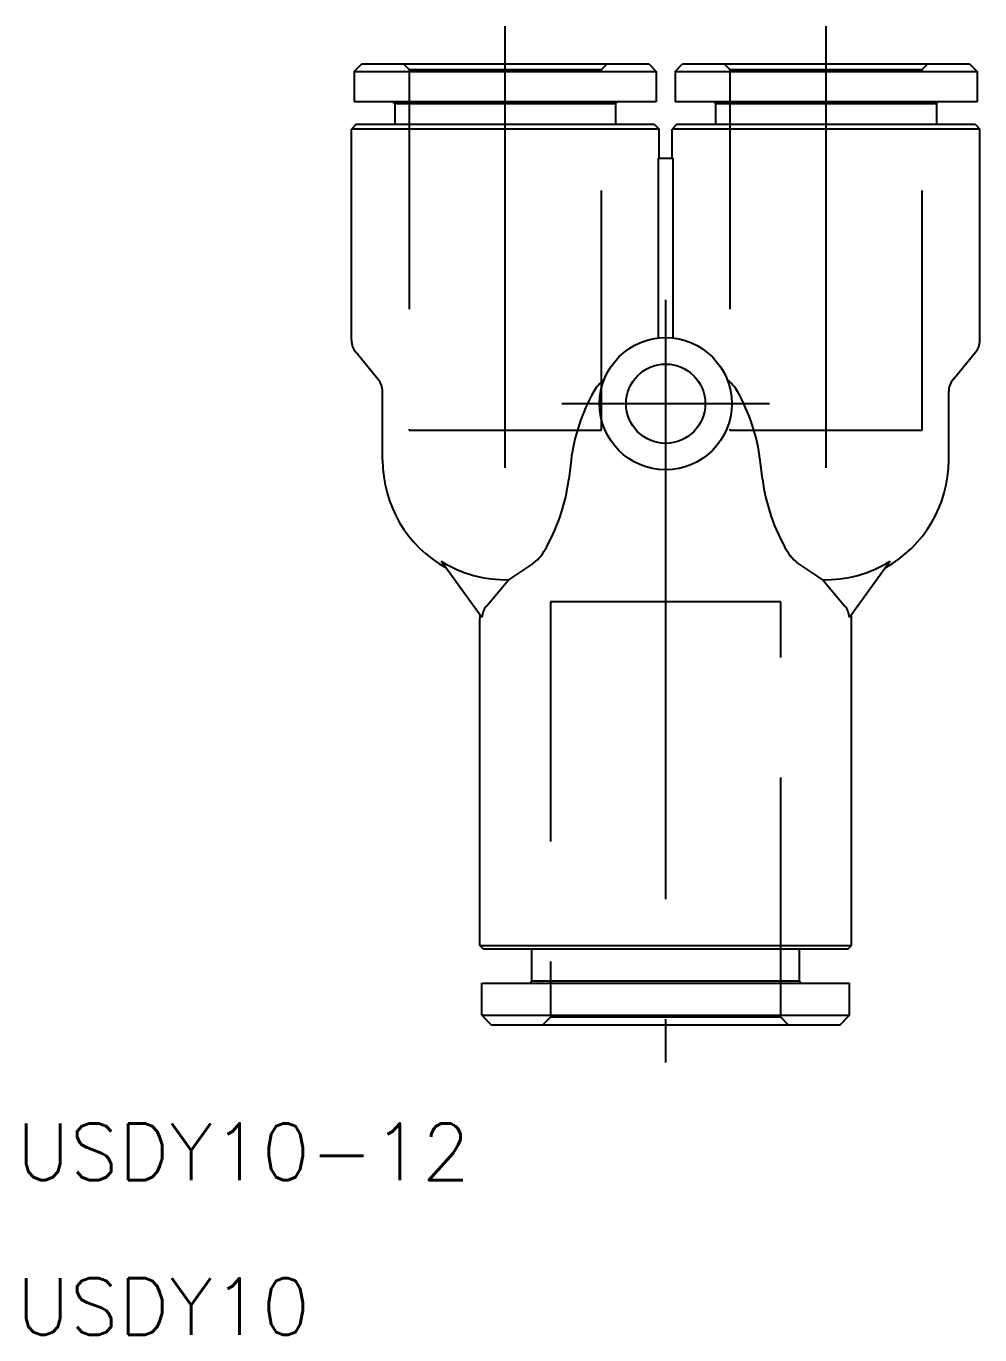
# Model space of a CAD drawing. Extents: x -34 to 19, y -49 to 62.
# Drawn here: x -33.9 to 16.6, y -49.3 to 20 of the extents above; entities that cross this region are included whole.
import ezdxf

# ---------------------------------------------------------------- set-up
doc = ezdxf.new("R2010")
doc.units = 0
doc.linetypes.add('CENTER', pattern=[50.8, 31.75, -6.35, 6.35, -6.35])
doc.linetypes.add('DASHED', pattern=[19.05, 12.7, -6.35])
doc.layers.get('0').update_dxf_attribs({"linetype": 'CONTINUOUS'})
doc.layers.add('CENTER', color=1, linetype='CENTER')
doc.styles.get("Standard").update_dxf_attribs({"font": 'txt.shx', "height": 3, "bigfont": 'bigfont.shx'})

msp = doc.modelspace()

# ---------------------------------------------------------------- linework, layer by layer
at = {"color": 7, "linetype": 'CONTINUOUS'}
for p, q in [((-16.5, 17.6), (-16.1, 18)), ((-16.5, 17.6), (-0.5, 17.6)), ((-16.5, 17.6), (-16.5, 16)), ((-16.1, 18), (-0.9, 18)), ((-0.9, 18), (-0.5, 17.6)), ((-0.5, 17.6), (-0.5, 16)), ((0.5, 17.6), (0.9, 18)), ((0.5, 17.6), (16.5, 17.6)), ((0.5, 17.6), (0.5, 16)), ((0.9, 18), (16.1, 18)), ((16.1, 18), (16.5, 17.6)), ((16.5, 17.6), (16.5, 16)), ((-0.5, 16), (-16.5, 16)), ((-14.35, 15.9), (-14.45, 16)), ((-2.65, 15.9), (-2.55, 16)), ((16.5, 16), (0.5, 16)), ((2.65, 15.9), (2.55, 16)), ((14.35, 15.9), (14.45, 16)), ((-14.35, 15.9), (-2.65, 15.9)), ((-14.35, 15.9), (-14.35, 14.8)), ((-2.65, 15.9), (-2.65, 14.8)), ((2.65, 15.9), (14.35, 15.9)), ((2.65, 15.9), (2.65, 14.8)), ((14.35, 15.9), (14.35, 14.8)), ((-16.4, 14.8), (-16.65, 14.55)), ((-16.4, 14.8), (-0.6, 14.8)), ((-0.6, 14.8), (-0.35, 14.55)), ((0.6, 14.8), (0.35, 14.55)), ((0.6, 14.8), (16.4, 14.8)), ((16.4, 14.8), (16.65, 14.55)), ((-0.35, 14.55), (-16.65, 14.55)), ((-16.65, 3.35926), (-16.65, 14.55)), ((-0.35, 13), (-0.35, 14.55)), ((16.65, 14.55), (0.35, 14.55)), ((0.35, 13), (0.35, 14.55)), ((16.65, 3.35926), (16.65, 14.55)), ((-0.384583, 3.478807), (-0.384583, 13)), ((-0.384583, 13), (0.384583, 13)), ((0.384583, 13), (0.384583, 3.478807)), ((-15.228627, 1.277123), (-16.421373, 2.722877)), ((15.228627, 1.277123), (16.421373, 2.722877)), ((-15, -3), (-15, 0.64074)), ((15, -3), (15, 0.64074)), ((-5.014706, -3), (-5.132353, -4)), ((5.132353, -4), (5.014706, -3)), ((-9.734501, -11.329152), (-11.897127, -8.334747)), ((-8.30414, -9.32589), (-7.046498, -8.482556)), ((7.046498, -8.482556), (8.30414, -9.32589)), ((11.897127, -8.334747), (9.734501, -11.329152)), ((-9.498453, -10.720997), (-8.307244, -9.321411)), ((8.307244, -9.321411), (9.498453, -10.720997)), ((-9.85, -28.7), (-9.85, -11.364032)), ((9.85, -28.7), (9.85, -11.364032)), ((-9.85, -28.7), (9.85, -28.7)), ((-9.65, -28.9), (-9.85, -28.7)), ((9.65, -28.9), (-9.65, -28.9)), ((-7.1, -30.6), (-7.1, -28.9)), ((7.1, -30.6), (7.1, -28.9)), ((9.65, -28.9), (9.85, -28.7)), ((-9.75, -30.7), (9.75, -30.7)), ((-9.75, -32.4), (-9.75, -30.7)), ((-7.1, -30.6), (-7.2, -30.7)), ((7.1, -30.6), (-7.1, -30.6)), ((7.1, -30.6), (7.2, -30.7)), ((9.75, -32.4), (9.75, -30.7)), ((-9.75, -32.4), (9.75, -32.4)), ((-9.75, -32.4), (-9.25, -32.9)), ((9.25, -32.9), (9.75, -32.4)), ((-9.25, -32.9), (9.25, -32.9))]:
    msp.add_line(p, q, dxfattribs=at)
at = {"color": 3, "linetype": 'DASHED'}
for p, q in [((-13.9, 18), (-13.6, 17.7)), ((-13.6, 17.7), (-13.6, -1.4)), ((-13.6, 17.7), (-3.4, 17.7)), ((-3.4, 17.7), (-3.1, 18)), ((-3.4, -1.4), (-3.4, 17.7)), ((3.1, 18), (3.4, 17.7)), ((3.4, 17.7), (3.4, -1.4)), ((3.4, 17.7), (13.6, 17.7)), ((13.6, 17.7), (13.9, 18)), ((13.6, -1.4), (13.6, 17.7)), ((-13.6, -1.4), (-3.4, -1.4)), ((3.4, -1.4), (13.6, -1.4)), ((6.1, -10.5), (-6.1, -10.5)), ((-6.1, -10.5), (-6.1, -32.5)), ((6.1, -32.5), (6.1, -10.5)), ((-6.1, -32.5), (-6.5, -32.9)), ((6.1, -32.5), (-6.1, -32.5)), ((6.5, -32.9), (6.1, -32.5))]:
    msp.add_line(p, q, dxfattribs=at)
at = {"color": 7, "linetype": 'CONTINUOUS'}
for radius in [3.5, 2.1]:
    msp.add_circle((0, 0), radius, dxfattribs=at)
for centre, radius, start, end in [((-15.65, 3.35926), 1, 180, 219.52263127), ((15.65, 3.35926), 1, 320.47736873, 0), ((-16, 0.64074), 1, 0, 39.52263127), ((-1.947318, -0.408704), 2.135077, 127.91124404, 150.55912124), ((1.947318, -0.408704), 2.135077, 29.44087876, 52.08875596), ((16, 0.64074), 1, 140.47736873, 180), ((4.963709, -4.290134), 10.061472, 150.65450076, 172.63295842), ((-4.969269, -4.291978), 10.067223, 7.37339736, 29.33914345), ((-8.5, -3), 6.5, 180, 241.11933421), ((8.5, -3), 6.5, 298.88066579, 0), ((-15.253222, -2.669602), 10.207936, 329.59475454, 352.5113494), ((15.253222, -2.669602), 10.207936, 187.4886506, 210.40524546), ((-8.237264, -6.768992), 2.082204, 304.79773106, 329.17442515), ((8.237264, -6.768992), 2.082204, 210.82557485, 235.20226894), ((-8.5, -3), 6.324555, 237.511322, 271.74861886), ((8.5, -3), 6.324555, 268.25138114, 302.488678), ((-8.741958, -11.364921), 0.993187, 139.59578139, 177.93609554), ((8.741958, -11.364921), 0.993187, 2.06390446, 40.40421861), ((-8.85, -11.364032), 1, 169.99449647, 180), ((8.85, -11.364032), 1, 0, 10.00550353)]:
    msp.add_arc(centre, radius, start, end, dxfattribs=at)
at = {"layer": 'CENTER', "color": 1, "linetype": 'CENTER'}
for p, q in [((-8.5, -3.4), (-8.5, 20)), ((8.5, -3.4), (8.5, 20)), ((0, 5.5), (0, -34.9)), ((5.5, 0), (-5.5, 0))]:
    msp.add_line(p, q, dxfattribs=at)

# ---------------------------------------------------------------- texts
at = {"color": 7, "linetype": 'CONTINUOUS'}
for s, p in [('USDY10-12', (-34.403731, -41.125852)), ('USDY10', (-34.403731, -49.327879))]:
    msp.add_text(s, height=3, dxfattribs=at).set_placement(p)

doc.saveas('drawing.dxf')
